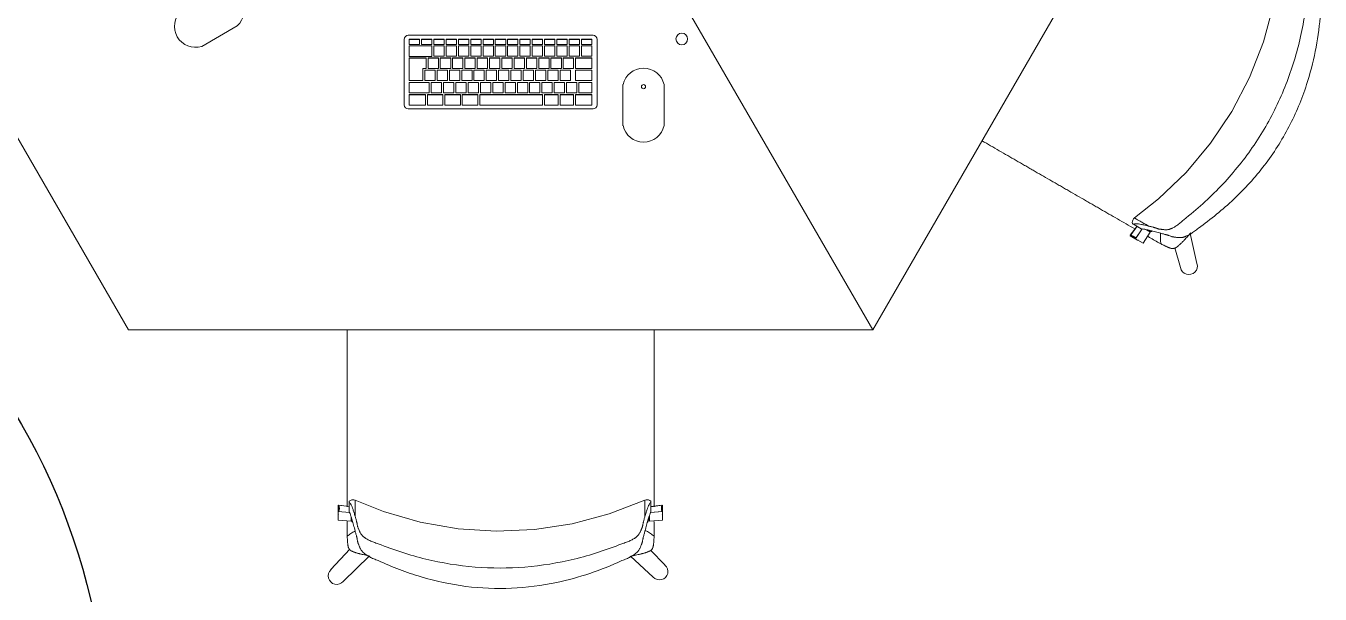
# Model space of a CAD drawing. Header units: millimetres. Extents: x 155920 to 295199, y -4084 to 97293.
# Drawn here: x 181475 to 183474, y 19317 to 20196 of the extents above; entities that cross this region are included whole.
import ezdxf

# ---------------------------------------------------------------- set-up
doc = ezdxf.new("R2010")
doc.units = ezdxf.units.MM
doc.header["$MEASUREMENT"] = 0
doc.layers.add('A-GENM', color=8, linetype='CONTINUOUS', lineweight=9)
doc.layers.add('I-FURN', color=8, linetype='CONTINUOUS', lineweight=9)
doc.layers.add('Social Distancing', color=7, linetype='CONTINUOUS')

msp = doc.modelspace()

# ---------------------------------------------------------------- linework, layer by layer
at = {"layer": 'A-GENM'}
for p, q in [((181746.3, 20164.2), (181801.3, 20195.9)), ((182065.5, 20181.3), (182351, 20181.3)), ((182059.1, 20073.8), (182059.1, 20174.9)), ((182067, 20175.3), (182083, 20175.3)), ((182067, 20175), (182067, 20175.3)), ((182083, 20175), (182067, 20175)), ((182067, 20175), (182067, 20167)), ((182067, 20167), (182083, 20167)), ((182067, 20165.1), (182102, 20165.1)), ((182067, 20164.8), (182067, 20165.1)), ((182102, 20164.8), (182067, 20164.8)), ((182067, 20164.8), (182067, 20148.5)), ((182083, 20175), (182083, 20175.3)), ((182083, 20167), (182083, 20175)), ((182086, 20175.3), (182102, 20175.3)), ((182086, 20175), (182086, 20175.3)), ((182102, 20175), (182086, 20175)), ((182086, 20175), (182086, 20167)), ((182086, 20167), (182102, 20167)), ((182102, 20175), (182102, 20175.3)), ((182102, 20167), (182102, 20175)), ((182102, 20164.8), (182102, 20165.1)), ((182102, 20148.5), (182102, 20164.8)), ((182105, 20175.3), (182121, 20175.3)), ((182105, 20175), (182105, 20175.3)), ((182121, 20175), (182105, 20175)), ((182105, 20175), (182105, 20167)), ((182105, 20167), (182121, 20167)), ((182105, 20165.1), (182121, 20165.1)), ((182105, 20164.8), (182105, 20165.1)), ((182121, 20164.8), (182105, 20164.8)), ((182105, 20164.8), (182105, 20148.8)), ((182121, 20175), (182121, 20175.3)), ((182121, 20167), (182121, 20175)), ((182121, 20164.8), (182121, 20165.1)), ((182121, 20148.8), (182121, 20164.8)), ((182124, 20175.3), (182140, 20175.3)), ((182124, 20175), (182124, 20175.3)), ((182140, 20175), (182124, 20175)), ((182124, 20175), (182124, 20167)), ((182124, 20167), (182140, 20167)), ((182124, 20165.1), (182140, 20165.1)), ((182124, 20164.8), (182124, 20165.1)), ((182140, 20164.8), (182124, 20164.8)), ((182124, 20164.8), (182124, 20148.8)), ((182140, 20175), (182140, 20175.3)), ((182140, 20167), (182140, 20175)), ((182140, 20164.8), (182140, 20165.1)), ((182140, 20148.8), (182140, 20164.8)), ((182143, 20175.3), (182159, 20175.3)), ((182143, 20175), (182143, 20175.3)), ((182159, 20175), (182143, 20175)), ((182143, 20175), (182143, 20167)), ((182143, 20167), (182159, 20167)), ((182143, 20165.1), (182159, 20165.1)), ((182143, 20164.8), (182143, 20165.1)), ((182159, 20164.8), (182143, 20164.8)), ((182143, 20164.8), (182143, 20148.8)), ((182159, 20175), (182159, 20175.3)), ((182159, 20167), (182159, 20175)), ((182159, 20164.8), (182159, 20165.1)), ((182159, 20148.8), (182159, 20164.8)), ((182162, 20175.3), (182178, 20175.3)), ((182162, 20175), (182162, 20175.3)), ((182178, 20175), (182162, 20175)), ((182162, 20175), (182162, 20167)), ((182162, 20167), (182178, 20167)), ((182162, 20165.1), (182178, 20165.1)), ((182162, 20164.8), (182162, 20165.1)), ((182178, 20164.8), (182162, 20164.8)), ((182162, 20164.8), (182162, 20148.8)), ((182178, 20175), (182178, 20175.3)), ((182178, 20167), (182178, 20175)), ((182178, 20164.8), (182178, 20165.1)), ((182178, 20148.8), (182178, 20164.8)), ((182181, 20175.3), (182197, 20175.3)), ((182181, 20175), (182181, 20175.3)), ((182197, 20175), (182181, 20175)), ((182181, 20175), (182181, 20167)), ((182181, 20167), (182197, 20167)), ((182181, 20165.1), (182197, 20165.1)), ((182181, 20164.8), (182181, 20165.1)), ((182197, 20164.8), (182181, 20164.8)), ((182181, 20164.8), (182181, 20148.8)), ((182197, 20175), (182197, 20175.3)), ((182197, 20167), (182197, 20175)), ((182197, 20164.8), (182197, 20165.1)), ((182197, 20148.8), (182197, 20164.8)), ((182200, 20175.3), (182216, 20175.3)), ((182200, 20175), (182200, 20175.3)), ((182216, 20175), (182200, 20175)), ((182200, 20175), (182200, 20167)), ((182200, 20167), (182216, 20167)), ((182200, 20165.1), (182216, 20165.1)), ((182200, 20164.8), (182200, 20165.1)), ((182216, 20164.8), (182200, 20164.8)), ((182200, 20164.8), (182200, 20148.8)), ((182216, 20175), (182216, 20175.3)), ((182216, 20167), (182216, 20175)), ((182216, 20164.8), (182216, 20165.1)), ((182216, 20148.8), (182216, 20164.8)), ((182219, 20175.3), (182235, 20175.3)), ((182219, 20175), (182219, 20175.3)), ((182235, 20175), (182219, 20175)), ((182219, 20175), (182219, 20167)), ((182219, 20167), (182235, 20167)), ((182219, 20165.1), (182235, 20165.1)), ((182219, 20164.8), (182219, 20165.1)), ((182235, 20164.8), (182219, 20164.8)), ((182219, 20164.8), (182219, 20148.8)), ((182235, 20175), (182235, 20175.3)), ((182235, 20167), (182235, 20175)), ((182235, 20164.8), (182235, 20165.1)), ((182235, 20148.8), (182235, 20164.8)), ((182238, 20175.3), (182254, 20175.3)), ((182238, 20175), (182238, 20175.3)), ((182254, 20175), (182238, 20175)), ((182238, 20175), (182238, 20167)), ((182238, 20167), (182254, 20167)), ((182238, 20165.1), (182254, 20165.1)), ((182238, 20164.8), (182238, 20165.1)), ((182254, 20164.8), (182238, 20164.8)), ((182238, 20164.8), (182238, 20148.8)), ((182254, 20175), (182254, 20175.3)), ((182254, 20167), (182254, 20175)), ((182254, 20164.8), (182254, 20165.1)), ((182254, 20148.8), (182254, 20164.8)), ((182257, 20175.3), (182273, 20175.3)), ((182257, 20175), (182257, 20175.3)), ((182273, 20175), (182257, 20175)), ((182257, 20175), (182257, 20167)), ((182257, 20167), (182273, 20167)), ((182257, 20165.1), (182273, 20165.1)), ((182257, 20164.8), (182257, 20165.1)), ((182273, 20164.8), (182257, 20164.8)), ((182257, 20164.8), (182257, 20148.8)), ((182273, 20175), (182273, 20175.3)), ((182273, 20167), (182273, 20175)), ((182273, 20164.8), (182273, 20165.1)), ((182273, 20148.8), (182273, 20164.8)), ((182276, 20175.3), (182292, 20175.3)), ((182276, 20175), (182276, 20175.3)), ((182292, 20175), (182276, 20175)), ((182276, 20175), (182276, 20167)), ((182276, 20167), (182292, 20167)), ((182276, 20165.1), (182292, 20165.1)), ((182276, 20164.8), (182276, 20165.1)), ((182292, 20164.8), (182276, 20164.8)), ((182276, 20164.8), (182276, 20148.8)), ((182292, 20175), (182292, 20175.3)), ((182292, 20167), (182292, 20175)), ((182292, 20164.8), (182292, 20165.1)), ((182292, 20148.8), (182292, 20164.8)), ((182295, 20175.3), (182311, 20175.3)), ((182295, 20175), (182295, 20175.3)), ((182311, 20175), (182295, 20175)), ((182295, 20175), (182295, 20167)), ((182295, 20167), (182311, 20167)), ((182295, 20165.1), (182311, 20165.1)), ((182295, 20164.8), (182295, 20165.1)), ((182311, 20164.8), (182295, 20164.8)), ((182295, 20164.8), (182295, 20148.8)), ((182311, 20175), (182311, 20175.3)), ((182311, 20167), (182311, 20175)), ((182311, 20164.8), (182311, 20165.1)), ((182311, 20148.8), (182311, 20164.8)), ((182314, 20175.3), (182330, 20175.3)), ((182314, 20175), (182314, 20175.3)), ((182330, 20175), (182314, 20175)), ((182314, 20175), (182314, 20167)), ((182314, 20167), (182330, 20167)), ((182314, 20165.1), (182330, 20165.1)), ((182314, 20164.8), (182314, 20165.1)), ((182330, 20164.8), (182314, 20164.8)), ((182314, 20164.8), (182314, 20148.8)), ((182330, 20175), (182330, 20175.3)), ((182330, 20167), (182330, 20175)), ((182330, 20164.8), (182330, 20165.1)), ((182330, 20148.8), (182330, 20164.8)), ((182333, 20175.3), (182349, 20175.3)), ((182333, 20175), (182333, 20175.3)), ((182349, 20175), (182333, 20175)), ((182333, 20175), (182333, 20167)), ((182333, 20167), (182349, 20167)), ((182333, 20165.1), (182349, 20165.1)), ((182333, 20164.8), (182333, 20165.1)), ((182349, 20164.8), (182333, 20164.8)), ((182333, 20164.8), (182333, 20148.8)), ((182349, 20175), (182349, 20175.3)), ((182349, 20167), (182349, 20175)), ((182349, 20164.8), (182349, 20165.1)), ((182349, 20148.8), (182349, 20164.8)), ((182357.4, 20174.9), (182357.4, 20073.8)), ((182067, 20148.5), (182102, 20148.5)), ((182067, 20146.4), (182093, 20146.4)), ((182067, 20146.1), (182067, 20146.4)), ((182093, 20146.1), (182067, 20146.1)), ((182067, 20146.1), (182067, 20111.2)), ((182093, 20146.1), (182093, 20146.4)), ((182093, 20130.2), (182093, 20146.1)), ((182096, 20146.4), (182112, 20146.4)), ((182096, 20146.1), (182096, 20146.4)), ((182112, 20146.1), (182096, 20146.1)), ((182096, 20146.1), (182096, 20130.2)), ((182105, 20148.8), (182121, 20148.8)), ((182112, 20146.1), (182112, 20146.4)), ((182112, 20130.2), (182112, 20146.1)), ((182115, 20146.4), (182131, 20146.4)), ((182115, 20146.1), (182115, 20146.4)), ((182131, 20146.1), (182115, 20146.1)), ((182115, 20146.1), (182115, 20130.2)), ((182124, 20148.8), (182140, 20148.8)), ((182131, 20146.1), (182131, 20146.4)), ((182131, 20130.2), (182131, 20146.1)), ((182134, 20146.4), (182150, 20146.4)), ((182134, 20146.1), (182134, 20146.4)), ((182150, 20146.1), (182134, 20146.1)), ((182134, 20146.1), (182134, 20130.2)), ((182143, 20148.8), (182159, 20148.8)), ((182150, 20146.1), (182150, 20146.4)), ((182150, 20130.2), (182150, 20146.1)), ((182153, 20146.4), (182169, 20146.4)), ((182153, 20146.1), (182153, 20146.4)), ((182169, 20146.1), (182153, 20146.1)), ((182153, 20146.1), (182153, 20130.2)), ((182162, 20148.8), (182178, 20148.8)), ((182169, 20146.1), (182169, 20146.4)), ((182169, 20130.2), (182169, 20146.1)), ((182172, 20146.4), (182188, 20146.4)), ((182172, 20146.1), (182172, 20146.4)), ((182188, 20146.1), (182172, 20146.1)), ((182172, 20146.1), (182172, 20130.2)), ((182181, 20148.8), (182197, 20148.8)), ((182188, 20146.1), (182188, 20146.4)), ((182188, 20130.2), (182188, 20146.1)), ((182191, 20146.4), (182207, 20146.4)), ((182191, 20146.1), (182191, 20146.4)), ((182207, 20146.1), (182191, 20146.1)), ((182191, 20146.1), (182191, 20130.2)), ((182200, 20148.8), (182216, 20148.8)), ((182207, 20146.1), (182207, 20146.4)), ((182207, 20130.2), (182207, 20146.1)), ((182210, 20146.4), (182226, 20146.4)), ((182210, 20146.1), (182210, 20146.4)), ((182226, 20146.1), (182210, 20146.1)), ((182210, 20146.1), (182210, 20130.2)), ((182219, 20148.8), (182235, 20148.8)), ((182226, 20146.1), (182226, 20146.4)), ((182226, 20130.2), (182226, 20146.1)), ((182229, 20146.4), (182245, 20146.4)), ((182229, 20146.1), (182229, 20146.4)), ((182245, 20146.1), (182229, 20146.1)), ((182229, 20146.1), (182229, 20130.2)), ((182238, 20148.8), (182254, 20148.8)), ((182245, 20146.1), (182245, 20146.4)), ((182245, 20130.2), (182245, 20146.1)), ((182248, 20146.4), (182264, 20146.4)), ((182248, 20146.1), (182248, 20146.4)), ((182264, 20146.1), (182248, 20146.1)), ((182248, 20146.1), (182248, 20130.2)), ((182257, 20148.8), (182273, 20148.8)), ((182264, 20146.1), (182264, 20146.4)), ((182264, 20130.2), (182264, 20146.1)), ((182267, 20146.4), (182283, 20146.4)), ((182267, 20146.1), (182267, 20146.4)), ((182283, 20146.1), (182267, 20146.1)), ((182267, 20146.1), (182267, 20130.2)), ((182276, 20148.8), (182292, 20148.8)), ((182283, 20146.1), (182283, 20146.4)), ((182283, 20130.2), (182283, 20146.1)), ((182286, 20146.4), (182302, 20146.4)), ((182286, 20146.1), (182286, 20146.4)), ((182302, 20146.1), (182286, 20146.1)), ((182286, 20146.1), (182286, 20130.2)), ((182295, 20148.8), (182311, 20148.8)), ((182302, 20146.1), (182302, 20146.4)), ((182302, 20130.2), (182302, 20146.1)), ((182305, 20146.4), (182321, 20146.4)), ((182305, 20146.1), (182305, 20146.4)), ((182321, 20146.1), (182305, 20146.1)), ((182305, 20146.1), (182305, 20130.2)), ((182314, 20148.8), (182330, 20148.8)), ((182321, 20146.1), (182321, 20146.4)), ((182321, 20130.2), (182321, 20146.1)), ((182324, 20146.4), (182349, 20146.4)), ((182324, 20146.1), (182324, 20146.4)), ((182349, 20146.1), (182324, 20146.1)), ((182324, 20146.1), (182324, 20130.2)), ((182333, 20148.8), (182349, 20148.8)), ((182349, 20146.1), (182349, 20146.4)), ((182349, 20130.2), (182349, 20146.1)), ((182088, 20111.2), (182088, 20130.2)), ((182088, 20130.2), (182093, 20130.2)), ((182091, 20127.5), (182107, 20127.5)), ((182091, 20127.2), (182091, 20127.5)), ((182107, 20127.2), (182091, 20127.2)), ((182091, 20127.2), (182091, 20111.2)), ((182096, 20130.2), (182112, 20130.2)), ((182107, 20127.2), (182107, 20127.5)), ((182107, 20111.2), (182107, 20127.2)), ((182110, 20127.5), (182126, 20127.5)), ((182110, 20127.2), (182110, 20127.5)), ((182126, 20127.2), (182110, 20127.2)), ((182110, 20127.2), (182110, 20111.2)), ((182115, 20130.2), (182131, 20130.2)), ((182126, 20127.2), (182126, 20127.5)), ((182126, 20111.2), (182126, 20127.2)), ((182129, 20127.5), (182145, 20127.5)), ((182129, 20127.2), (182129, 20127.5)), ((182145, 20127.2), (182129, 20127.2)), ((182129, 20127.2), (182129, 20111.2)), ((182134, 20130.2), (182150, 20130.2)), ((182145, 20127.2), (182145, 20127.5)), ((182145, 20111.2), (182145, 20127.2)), ((182148, 20127.5), (182164, 20127.5)), ((182148, 20127.2), (182148, 20127.5)), ((182164, 20127.2), (182148, 20127.2)), ((182148, 20127.2), (182148, 20111.2)), ((182153, 20130.2), (182169, 20130.2)), ((182164, 20127.2), (182164, 20127.5)), ((182164, 20111.2), (182164, 20127.2)), ((182167, 20127.5), (182183, 20127.5)), ((182167, 20127.2), (182167, 20127.5)), ((182183, 20127.2), (182167, 20127.2)), ((182167, 20127.2), (182167, 20111.2)), ((182172, 20130.2), (182188, 20130.2)), ((182183, 20127.2), (182183, 20127.5)), ((182183, 20111.2), (182183, 20127.2)), ((182186, 20127.5), (182202, 20127.5)), ((182186, 20127.2), (182186, 20127.5)), ((182202, 20127.2), (182186, 20127.2)), ((182186, 20127.2), (182186, 20111.2)), ((182191, 20130.2), (182207, 20130.2)), ((182202, 20127.2), (182202, 20127.5)), ((182202, 20111.2), (182202, 20127.2)), ((182205, 20127.5), (182221, 20127.5)), ((182205, 20127.2), (182205, 20127.5)), ((182221, 20127.2), (182205, 20127.2)), ((182205, 20127.2), (182205, 20111.2)), ((182210, 20130.2), (182226, 20130.2)), ((182221, 20127.2), (182221, 20127.5)), ((182221, 20111.2), (182221, 20127.2)), ((182224, 20127.5), (182240, 20127.5)), ((182224, 20127.2), (182224, 20127.5)), ((182240, 20127.2), (182224, 20127.2)), ((182224, 20127.2), (182224, 20111.2)), ((182229, 20130.2), (182245, 20130.2)), ((182240, 20127.2), (182240, 20127.5)), ((182240, 20111.2), (182240, 20127.2)), ((182243, 20127.5), (182259, 20127.5)), ((182243, 20127.2), (182243, 20127.5)), ((182259, 20127.2), (182243, 20127.2)), ((182243, 20127.2), (182243, 20111.2)), ((182248, 20130.2), (182264, 20130.2)), ((182259, 20127.2), (182259, 20127.5)), ((182259, 20111.2), (182259, 20127.2)), ((182262, 20127.5), (182278, 20127.5)), ((182262, 20127.2), (182262, 20127.5)), ((182278, 20127.2), (182262, 20127.2)), ((182262, 20127.2), (182262, 20111.2)), ((182267, 20130.2), (182283, 20130.2)), ((182278, 20127.2), (182278, 20127.5)), ((182278, 20111.2), (182278, 20127.2)), ((182281, 20127.5), (182297, 20127.5)), ((182281, 20127.2), (182281, 20127.5)), ((182297, 20127.2), (182281, 20127.2)), ((182281, 20127.2), (182281, 20111.2)), ((182286, 20130.2), (182302, 20130.2)), ((182297, 20127.2), (182297, 20127.5)), ((182297, 20111.2), (182297, 20127.2)), ((182300, 20127.5), (182316, 20127.5)), ((182300, 20127.2), (182300, 20127.5)), ((182316, 20127.2), (182300, 20127.2)), ((182300, 20127.2), (182300, 20111.2)), ((182305, 20130.2), (182321, 20130.2)), ((182316, 20127.2), (182316, 20127.5)), ((182316, 20111.2), (182316, 20127.2)), ((182324, 20130.2), (182349, 20130.2)), ((182324, 20127.5), (182349, 20127.5)), ((182324, 20127.2), (182324, 20127.5)), ((182349, 20127.2), (182324, 20127.2)), ((182324, 20127.2), (182324, 20111.3)), ((182349, 20127.2), (182349, 20127.5)), ((182349, 20111.3), (182349, 20127.2)), ((182067, 20111.2), (182088, 20111.2)), ((182067, 20108.5), (182098, 20108.5)), ((182067, 20108.3), (182067, 20108.5)), ((182098, 20108.3), (182067, 20108.3)), ((182067, 20108.3), (182067, 20092.3)), ((182091, 20111.2), (182107, 20111.2)), ((182098, 20108.3), (182098, 20108.5)), ((182098, 20092.3), (182098, 20108.3)), ((182101, 20108.5), (182117, 20108.5)), ((182101, 20108.3), (182101, 20108.5)), ((182117, 20108.3), (182101, 20108.3)), ((182101, 20108.3), (182101, 20092.3)), ((182110, 20111.2), (182126, 20111.2)), ((182117, 20108.3), (182117, 20108.5)), ((182117, 20092.3), (182117, 20108.3)), ((182120, 20108.5), (182136, 20108.5)), ((182120, 20108.3), (182120, 20108.5)), ((182136, 20108.3), (182120, 20108.3)), ((182120, 20108.3), (182120, 20092.3)), ((182129, 20111.2), (182145, 20111.2)), ((182136, 20108.3), (182136, 20108.5)), ((182136, 20092.3), (182136, 20108.3)), ((182139, 20108.5), (182155, 20108.5)), ((182139, 20108.3), (182139, 20108.5)), ((182155, 20108.3), (182139, 20108.3)), ((182139, 20108.3), (182139, 20092.3)), ((182148, 20111.2), (182164, 20111.2)), ((182155, 20108.3), (182155, 20108.5)), ((182155, 20092.3), (182155, 20108.3)), ((182158, 20108.5), (182174, 20108.5)), ((182158, 20108.3), (182158, 20108.5)), ((182174, 20108.3), (182158, 20108.3)), ((182158, 20108.3), (182158, 20092.3)), ((182167, 20111.2), (182183, 20111.2)), ((182174, 20108.3), (182174, 20108.5)), ((182174, 20092.3), (182174, 20108.3)), ((182177, 20108.5), (182193, 20108.5)), ((182177, 20108.3), (182177, 20108.5)), ((182193, 20108.3), (182177, 20108.3)), ((182177, 20108.3), (182177, 20092.3)), ((182186, 20111.2), (182202, 20111.2)), ((182193, 20108.3), (182193, 20108.5)), ((182193, 20092.3), (182193, 20108.3)), ((182196, 20108.5), (182212, 20108.5)), ((182196, 20108.3), (182196, 20108.5)), ((182212, 20108.3), (182196, 20108.3)), ((182196, 20108.3), (182196, 20092.3)), ((182205, 20111.2), (182221, 20111.2)), ((182212, 20108.3), (182212, 20108.5)), ((182212, 20092.3), (182212, 20108.3)), ((182215, 20108.5), (182231, 20108.5)), ((182215, 20108.3), (182215, 20108.5)), ((182231, 20108.3), (182215, 20108.3)), ((182215, 20108.3), (182215, 20092.3)), ((182224, 20111.2), (182240, 20111.2)), ((182231, 20108.3), (182231, 20108.5)), ((182231, 20092.3), (182231, 20108.3)), ((182234, 20108.5), (182250, 20108.5)), ((182234, 20108.3), (182234, 20108.5)), ((182250, 20108.3), (182234, 20108.3)), ((182234, 20108.3), (182234, 20092.3)), ((182243, 20111.2), (182259, 20111.2)), ((182250, 20108.3), (182250, 20108.5)), ((182250, 20092.3), (182250, 20108.3)), ((182253, 20108.5), (182269, 20108.5)), ((182253, 20108.3), (182253, 20108.5)), ((182269, 20108.3), (182253, 20108.3)), ((182253, 20108.3), (182253, 20092.3)), ((182262, 20111.2), (182278, 20111.2)), ((182269, 20108.3), (182269, 20108.5)), ((182269, 20092.3), (182269, 20108.3)), ((182272, 20108.5), (182288, 20108.5)), ((182272, 20108.3), (182272, 20108.5)), ((182288, 20108.3), (182272, 20108.3)), ((182272, 20108.3), (182272, 20092.3)), ((182281, 20111.2), (182297, 20111.2)), ((182288, 20108.3), (182288, 20108.5)), ((182288, 20092.3), (182288, 20108.3)), ((182291, 20108.5), (182307, 20108.5)), ((182291, 20108.3), (182291, 20108.5)), ((182307, 20108.3), (182291, 20108.3)), ((182291, 20108.3), (182291, 20092.3)), ((182300, 20111.2), (182316, 20111.2)), ((182307, 20108.3), (182307, 20108.5)), ((182307, 20092.3), (182307, 20108.3)), ((182310, 20108.5), (182326, 20108.5)), ((182310, 20108.3), (182310, 20108.5)), ((182326, 20108.3), (182310, 20108.3)), ((182310, 20108.3), (182310, 20092.3)), ((182324, 20111.3), (182349, 20111.3)), ((182326, 20108.3), (182326, 20108.5)), ((182326, 20092.3), (182326, 20108.3)), ((182329, 20108.5), (182349, 20108.5)), ((182329, 20108.3), (182329, 20108.5)), ((182349, 20108.3), (182329, 20108.3)), ((182329, 20108.3), (182329, 20092.3)), ((182349, 20108.3), (182349, 20108.5)), ((182349, 20092.3), (182349, 20108.3)), ((182397.2, 20105), (182397.2, 20041.5)), ((182460.7, 20041.5), (182460.7, 20105)), ((182067, 20092.3), (182098, 20092.3)), ((182067, 20089.6), (182092, 20089.6)), ((182067, 20089.3), (182067, 20089.6)), ((182092, 20089.3), (182067, 20089.3)), ((182067, 20089.3), (182067, 20073.4)), ((182092, 20089.3), (182092, 20089.6)), ((182092, 20073.4), (182092, 20089.3)), ((182095, 20089.6), (182119, 20089.6)), ((182095, 20089.3), (182095, 20089.6)), ((182119, 20089.3), (182095, 20089.3)), ((182095, 20089.3), (182095, 20073.4)), ((182101, 20092.3), (182117, 20092.3)), ((182119, 20089.3), (182119, 20089.6)), ((182119, 20073.4), (182119, 20089.3)), ((182120, 20092.3), (182136, 20092.3)), ((182122, 20089.6), (182146, 20089.6)), ((182122, 20089.3), (182122, 20089.6)), ((182146, 20089.3), (182122, 20089.3)), ((182122, 20089.3), (182122, 20073.4)), ((182139, 20092.3), (182155, 20092.3)), ((182146, 20089.3), (182146, 20089.6)), ((182146, 20073.4), (182146, 20089.3)), ((182149, 20089.6), (182173, 20089.6)), ((182149, 20089.3), (182149, 20089.6)), ((182173, 20089.3), (182149, 20089.3)), ((182149, 20089.3), (182149, 20073.4)), ((182158, 20092.3), (182174, 20092.3)), ((182173, 20089.3), (182173, 20089.6)), ((182173, 20073.4), (182173, 20089.3)), ((182176, 20089.6), (182273, 20089.6)), ((182176, 20089.3), (182176, 20089.6)), ((182273, 20089.3), (182176, 20089.3)), ((182176, 20089.3), (182176, 20073.4)), ((182177, 20092.3), (182193, 20092.3)), ((182196, 20092.3), (182212, 20092.3)), ((182215, 20092.3), (182231, 20092.3)), ((182234, 20092.3), (182250, 20092.3)), ((182253, 20092.3), (182269, 20092.3)), ((182272, 20092.3), (182288, 20092.3)), ((182273, 20089.3), (182273, 20089.6)), ((182273, 20073.4), (182273, 20089.3)), ((182276, 20089.6), (182297, 20089.6)), ((182276, 20089.3), (182276, 20089.6)), ((182297, 20089.3), (182276, 20089.3)), ((182276, 20089.3), (182276, 20073.4)), ((182291, 20092.3), (182307, 20092.3)), ((182297, 20089.3), (182297, 20089.6)), ((182297, 20073.4), (182297, 20089.3)), ((182300, 20089.6), (182321, 20089.6)), ((182300, 20089.3), (182300, 20089.6)), ((182321, 20089.3), (182300, 20089.3)), ((182300, 20089.3), (182300, 20073.4)), ((182310, 20092.3), (182326, 20092.3)), ((182321, 20089.3), (182321, 20089.6)), ((182321, 20073.4), (182321, 20089.3)), ((182324, 20089.6), (182349, 20089.6)), ((182324, 20089.3), (182324, 20089.6)), ((182349, 20089.3), (182324, 20089.3)), ((182324, 20089.3), (182324, 20073.4)), ((182329, 20092.3), (182349, 20092.3)), ((182349, 20089.3), (182349, 20089.6)), ((182349, 20073.4), (182349, 20089.3)), ((182351, 20067.4), (182065.5, 20067.4)), ((182067, 20073.4), (182092, 20073.4)), ((182095, 20073.4), (182119, 20073.4)), ((182122, 20073.4), (182146, 20073.4)), ((182149, 20073.4), (182173, 20073.4)), ((182176, 20073.4), (182273, 20073.4)), ((182276, 20073.4), (182297, 20073.4)), ((182300, 20073.4), (182321, 20073.4)), ((182324, 20073.4), (182349, 20073.4))]:
    msp.add_line(p, q, dxfattribs=at)
for centre, radius, start, end in [((181779.3, 20219.8), 32.5, 312.6804, 107.3196), ((181736.7, 20195.2), 32.5, 132.6804, 287.3196), ((182065.5, 20174.9), 6.35, 90, 180), ((182351, 20174.9), 6.35, 0, 90), ((182429, 20097.9), 32.5, 12.6804, 167.3196), ((182429, 20101.9), 3.16, 0, 180), ((182429, 20101.9), 3.16, 180, 0), ((182065.5, 20073.8), 6.35, 180, 270), ((182351, 20073.8), 6.35, 270, 0), ((182429, 20048.7), 32.5, 192.6804, 347.3196)]:
    msp.add_arc(centre, radius, start, end, dxfattribs=at)
at = {"layer": 'I-FURN'}
for p, q in [((181058.1, 20721.5), (181633.1, 19725.6)), ((182783.1, 19725.6), (183358.1, 20721.6)), ((182783.1, 19725.6), (182380.7, 20422.5)), ((182380.7, 20422.5), (182783.1, 19725.6)), ((183402.2, 20228.2), (183386.8, 20171.1)), ((183386.8, 20171.1), (183365.3, 20116)), ((183365.3, 20116), (183337.9, 20063.6)), ((183337.9, 20063.6), (183305.1, 20014.4)), ((183305.1, 20014.4), (183267.2, 19969)), ((183267.2, 19969), (183224.5, 19928.1)), ((183224.5, 19928.1), (183187.4, 19898.8)), ((183184.8, 19895.3), (183185.9, 19897.2)), ((183185.9, 19897.2), (183187.4, 19898.8)), ((183191.5, 19885.9), (183180.6, 19871.3)), ((183191.4, 19885.9), (183181, 19872.1)), ((183184.1, 19892), (183184.3, 19893.8)), ((183184.2, 19890.1), (183184.1, 19892)), ((183184.3, 19893.8), (183184.8, 19895.3)), ((183186, 19889.1), (183197.8, 19882.2)), ((183189.2, 19866.7), (183199.4, 19881.9)), ((183189.6, 19867.5), (183199.3, 19882)), ((183211.9, 19876.6), (183200.7, 19860)), ((183204.3, 19881), (183211.9, 19876.6)), ((183207.2, 19880.4), (183212.3, 19877.4)), ((183180.6, 19871.3), (183192.1, 19864.6)), ((183200.7, 19860), (183189.2, 19866.7)), ((183284, 19828.4), (183273.7, 19874.9)), ((183250.1, 19852.5), (183258.7, 19822)), ((181633.1, 19725.6), (182783.1, 19725.6)), ((181976.1, 19461.8), (181974.3, 19460.6)), ((181974.3, 19444.9), (181974.3, 19458.5)), ((181978.2, 19462.6), (181976.1, 19461.8)), ((181979.7, 19462.8), (181978.2, 19462.6)), ((181981.6, 19462.7), (181979.7, 19462.8)), ((181983.4, 19462.1), (181981.6, 19462.7)), ((182027.3, 19444.7), (181983.4, 19462.1)), ((182431.2, 19462.1), (182376, 19440.9)), ((182431.2, 19462.1), (182433, 19462.7)), ((182433, 19462.7), (182434.9, 19462.8)), ((182434.9, 19462.8), (182436.4, 19462.6)), ((182436.4, 19462.6), (182438.5, 19461.8)), ((182438.5, 19461.8), (182440.3, 19460.6)), ((182440.3, 19444.9), (182440.3, 19458.5)), ((181974.3, 19452.3), (181957.1, 19454.3)), ((181957.1, 19454.3), (181957.1, 19441)), ((181957.4, 19444.6), (181974.8, 19443.4)), ((181957.4, 19431.3), (181957.4, 19444.6)), ((181974.3, 19452.4), (181958.1, 19454.3)), ((182084.1, 19428.2), (182027.3, 19444.7)), ((182376, 19440.9), (182318.9, 19425.7)), ((182438.2, 19429.9), (182438.2, 19438.7)), ((182439.7, 19443.3), (182458.1, 19444.6)), ((182439.8, 19443.4), (182457.1, 19444.6)), ((182456.7, 19454.3), (182440.3, 19452.3)), ((182458.4, 19454.3), (182440.3, 19452.1)), ((182458.1, 19444.6), (182458.1, 19431.3)), ((182458.4, 19441), (182458.4, 19454.3)), ((181977.3, 19429.9), (181957.4, 19431.3)), ((181977.3, 19435.8), (181977.3, 19429.9)), ((181978.3, 19432.9), (181978.3, 19429.9)), ((182142.4, 19418), (182084.1, 19428.2)), ((182201.4, 19414.2), (182142.4, 19418)), ((182260.5, 19416.8), (182201.4, 19414.2)), ((182318.9, 19425.7), (182260.5, 19416.8)), ((182437.2, 19429.9), (182437.2, 19435.8)), ((182458.1, 19431.3), (182438.2, 19429.9)), ((181975.1, 19386.3), (181946.1, 19354.8)), ((182462, 19362), (182439.9, 19384.8)), ((181964.9, 19336.6), (182005.5, 19376)), ((182408.7, 19375.5), (182443.8, 19343.3))]:
    msp.add_line(p, q, dxfattribs=at)
for centre, radius, start, end in [((182488.1, 20175.6), 9, 0, 180), ((182488.1, 20175.6), 9, 180, 0), ((183271.6, 19824.3), 13.1, 190.3941, 18.0104), ((182453.6, 19352), 13.1, 221.9896, 49.6059), ((181954.9, 19345.1), 13.1, 131.9662, 319.5824)]:
    msp.add_arc(centre, radius, start, end, dxfattribs=at)
for centre, major_axis, start_param, end_param in [((183177, 19854.3), (-8.7, -15.1), 2.884586, 3.464082), ((183177.5, 19855.1), (-8.7, -15.1), 2.884586, 3.464082), ((183188.6, 19847.6), (-8.7, -15.1), 3.380441, 3.464082), ((181940.6, 19448.9), (17.4, 0), 6.026179, 6.605675), ((181940.6, 19435.6), (17.4, 0), 0.238848, 0.322489), ((181941.6, 19448.9), (17.4, 0), 6.026179, 6.605675), ((182474, 19448.9), (17.4, 0), 2.819103, 3.398599), ((182474.9, 19448.9), (17.4, 0), 2.819103, 3.398599), ((182474.9, 19435.6), (17.4, 0), 2.819103, 2.902745)]:
    msp.add_ellipse(centre, major_axis=major_axis, ratio=0.978487, start_param=start_param, end_param=end_param, dxfattribs=at)
for points, knots in [([(183263.6, 19896.1), (183273.8, 19904), (183293.5, 19920.5), (183330.4, 19956.4), (183371.3, 20006.4), (183410, 20073.5), (183432.9, 20133.9), (183445.5, 20183.8), (183450, 20209.2), (183451.7, 20221.9)], [-1, -1, -1, -1, -0.9, -0.8, -0.6, -0.4, -0.2, -0.1, 0, 0, 0, 0]), ([(183474.3, 20208.9), (183472.7, 20191.3), (183467.7, 20156.2), (183452.9, 20099), (183428, 20038.9), (183389.8, 19979), (183350.1, 19935.2), (183314.6, 19904.1), (183295.8, 19889.8), (183286.2, 19883)], [-1, -1, -1, -1, -0.863636, -0.727273, -0.545455, -0.363636, -0.181818, -0.090909, 0, 0, 0, 0]), ([(183189, 19881.3), (183188.6, 19881.5), (183183.8, 19884.2), (183174.4, 19889.6), (183161.1, 19897.4), (183148, 19904.9), (183137.2, 19911.1), (183128.5, 19916.2), (183121.9, 19920), (183115.2, 19923.8), (183106.5, 19928.9), (183095.7, 19935.1), (183084.9, 19941.3), (183076.3, 19946.3), (183069.7, 19950.1), (183063.1, 19953.9), (183054.5, 19958.9), (183043.8, 19965.1), (183033.1, 19971.2), (183024.4, 19976.3), (183017.8, 19980.1), (183011.2, 19983.9), (183002.5, 19988.9), (182991.6, 19995.2), (182978.5, 20002.8), (182965.2, 20010.5), (182956.3, 20015.6), (182951.8, 20018.2), (182951.7, 20018.3)], [-0.896036, -0.896036, -0.896036, -0.896036, -0.8928571, -0.8571429, -0.8214286, -0.7857143, -0.75, -0.7321429, -0.7142857, -0.6964286, -0.6785714, -0.6428571, -0.6071429, -0.5892857, -0.5714286, -0.5535714, -0.5357143, -0.5, -0.4642857, -0.4464286, -0.4285714, -0.4107143, -0.3928571, -0.3571429, -0.3214286, -0.2857143, -0.25, -0.2489174, -0.2489174, -0.2489174, -0.2489174]), ([(183209, 19886.3), (183206.4, 19887.8), (183201.8, 19890.5), (183196.3, 19893.7), (183192.1, 19896.1), (183189.8, 19897.4), (183188.6, 19898.1), (183188, 19898.5), (183187.5, 19898.7), (183187.4, 19898.8), (183187.4, 19898.8)], [0, 0, 0, 0, 0.1111111, 0.2222222, 0.3333333, 0.4444444, 0.5, 0.5555556, 0.6111111, 0.6625707, 0.6625707, 0.6625707, 0.6625707]), ([(183286.2, 19883), (183284.1, 19881.3), (183280.2, 19878.1), (183275.5, 19874.9), (183271.9, 19872.8), (183269.3, 19871.5), (183267.2, 19870.5), (183265.8, 19870), (183265, 19869.7), (183264.4, 19869.5), (183263.8, 19869.3), (183263, 19869), (183261.7, 19868.7), (183259.8, 19868.4), (183257.8, 19868.3), (183255.8, 19868.4), (183254, 19868.5), (183252.2, 19868.8), (183250.8, 19869), (183249.9, 19869.2), (183249.3, 19869.2), (183248.9, 19869.3), (183248.5, 19869.3), (183248, 19869.4), (183247.1, 19869.6), (183245.9, 19869.8), (183244.5, 19870.2), (183242.9, 19870.8), (183241.2, 19871.4), (183239.6, 19872), (183238.4, 19872.3), (183237.1, 19872.7), (183235.4, 19873.2), (183232.5, 19874), (183228.4, 19875.1), (183223.9, 19876.3), (183219.7, 19877.4), (183215.6, 19878.5), (183211.8, 19879.4), (183208.3, 19880.2), (183206.2, 19880.6), (183205.2, 19880.8)], [0, 0, 0, 0, 0.035714, 0.071429, 0.089286, 0.107143, 0.125, 0.133929, 0.138393, 0.142857, 0.147321, 0.151786, 0.160714, 0.178571, 0.196429, 0.214286, 0.232143, 0.25, 0.267857, 0.276786, 0.28125, 0.285714, 0.290179, 0.294643, 0.303571, 0.321429, 0.339286, 0.357143, 0.392857, 0.410714, 0.428571, 0.446429, 0.464286, 0.5, 0.571429, 0.642857, 0.714286, 0.785714, 0.857143, 0.928571, 1, 1, 1, 1]), ([(183209, 19886.3), (183210.6, 19885.9), (183213, 19885.3), (183215.8, 19884.6), (183217.4, 19884.1), (183218.6, 19883.8), (183219.7, 19883.5), (183221.2, 19883), (183222.5, 19882.4), (183224, 19882), (183225.1, 19881.6), (183226.2, 19881.4), (183227, 19881.3), (183227.5, 19881.3), (183227.9, 19881.2), (183228.3, 19881.2), (183228.8, 19881.2), (183229.7, 19881), (183231.1, 19880.9), (183232.9, 19880.7), (183234.8, 19880.5), (183236.8, 19880.5), (183238.8, 19880.7), (183240.6, 19881), (183241.9, 19881.4), (183242.7, 19881.7), (183243.2, 19881.9), (183243.8, 19882.1), (183244.6, 19882.4), (183245.9, 19883), (183247.9, 19884), (183250.4, 19885.5), (183253.8, 19887.7), (183258.1, 19891), (183261.7, 19894.3), (183263.6, 19896.1)], [0, 0, 0, 0, 0.125, 0.1875, 0.21875, 0.25, 0.28125, 0.3125, 0.375, 0.40625, 0.4375, 0.46875, 0.484375, 0.492188, 0.5, 0.507812, 0.515625, 0.53125, 0.5625, 0.59375, 0.625, 0.65625, 0.6875, 0.71875, 0.734375, 0.742188, 0.75, 0.757812, 0.765625, 0.78125, 0.8125, 0.84375, 0.875, 0.9375, 1, 1, 1, 1]), ([(183212.2, 19877.4), (183212.7, 19877.6), (183213.5, 19878), (183214.4, 19878.4), (183214.8, 19878.6)], [-0.8810546, -0.8810546, -0.8810546, -0.8810546, -0.6666667, -0.4718724, -0.4718724, -0.4718724, -0.4718724]), ([(183227.7, 19875.3), (183227.6, 19874.4), (183227.4, 19871.3), (183227.5, 19865.8), (183228, 19861.1), (183228.5, 19858.7)], [0.93303317, 0.93303317, 0.93303317, 0.93303317, 0.94444444, 0.97222222, 1, 1, 1, 1]), ([(183272, 19872.9), (183270.4, 19871.1), (183267.8, 19868.2), (183264.7, 19864.9), (183263, 19863.1), (183261.6, 19861.7), (183260.4, 19860.5), (183259.3, 19859.4), (183258.1, 19858.2), (183256.8, 19857), (183255.4, 19855.7), (183254, 19854.6), (183252.8, 19853.7), (183251.9, 19853.1), (183251.2, 19852.7), (183250.5, 19852.4), (183249.5, 19851.9), (183248.2, 19851.6), (183246.7, 19851.4), (183245.3, 19851.4), (183244.1, 19851.7), (183242.7, 19852.1), (183241.6, 19852.5), (183240.8, 19852.8), (183240.3, 19853), (183239.9, 19853.2), (183239.6, 19853.3), (183239.1, 19853.5), (183238.3, 19853.9), (183237.1, 19854.4), (183236, 19854.9), (183235.1, 19855.4), (183234.4, 19855.7), (183233.7, 19856.1), (183232.7, 19856.6), (183230.9, 19857.4), (183229.5, 19858.2), (183228.5, 19858.7)], [0, 0, 0, 0, 0.125, 0.1875, 0.21875, 0.25, 0.28125, 0.3125, 0.34375, 0.375, 0.40625, 0.4375, 0.46875, 0.484375, 0.5, 0.515625, 0.53125, 0.5625, 0.59375, 0.625, 0.65625, 0.6875, 0.71875, 0.734375, 0.742188, 0.75, 0.757812, 0.765625, 0.78125, 0.8125, 0.84375, 0.859375, 0.875, 0.890625, 0.90625, 0.9375, 1, 1, 1, 1]), ([(181970.9, 19452), (181970.9, 19452.7), (181970.9, 19455.9), (181970.9, 19461.8), (181970.9, 19469.6), (181970.9, 19477.3), (181970.9, 19487.4), (181970.9, 19499.8), (181970.9, 19512), (181970.9, 19521.9), (181970.9, 19529.5), (181970.9, 19537.1), (181970.9, 19547.2), (181970.9, 19559.6), (181970.9, 19574.5), (181970.9, 19589.6), (181970.9, 19604.8), (181970.9, 19619.8), (181970.9, 19632.3), (181970.9, 19642.4), (181970.9, 19650), (181970.9, 19657.6), (181970.9, 19667.7), (181970.9, 19680.1), (181970.9, 19692.6), (181970.9, 19702.7), (181970.9, 19710.3), (181970.9, 19717.9), (181970.9, 19723.1), (181970.9, 19725.7), (181970.9, 19725.9)], [-0.8977274, -0.8977274, -0.8977274, -0.8977274, -0.8928571, -0.875, -0.8571429, -0.8392857, -0.8214286, -0.7857143, -0.75, -0.7321429, -0.7142857, -0.6964286, -0.6785714, -0.6428571, -0.6071429, -0.5714286, -0.5357143, -0.5, -0.4642857, -0.4464286, -0.4285714, -0.4107143, -0.3928571, -0.3571429, -0.3214286, -0.3035714, -0.2857143, -0.2678571, -0.25, -0.2488464, -0.2488464, -0.2488464, -0.2488464]), ([(182445.6, 19725.9), (182445.6, 19725.8), (182445.6, 19720.7), (182445.6, 19710.5), (182445.6, 19695.1), (182445.6, 19680), (182445.6, 19667.4), (182445.6, 19657.3), (182445.6, 19649.7), (182445.6, 19642), (182445.6, 19632), (182445.6, 19619.7), (182445.6, 19607.3), (182445.6, 19597.4), (182445.6, 19589.8), (182445.6, 19582.2), (182445.6, 19572.2), (182445.6, 19559.8), (182445.6, 19547.3), (182445.6, 19537.2), (182445.6, 19529.5), (182445.6, 19521.9), (182445.6, 19511.8), (182445.6, 19499.3), (182445.6, 19484.2), (182445.6, 19468.8), (182445.6, 19458.1), (182445.6, 19452.5), (182445.6, 19452)], [-0.7507659, -0.7507659, -0.7507659, -0.7507659, -0.75, -0.7142857, -0.6785714, -0.6428571, -0.6071429, -0.5892857, -0.5714286, -0.5535714, -0.5357143, -0.5, -0.4642857, -0.4464286, -0.4285714, -0.4107143, -0.3928571, -0.3571429, -0.3214286, -0.3035714, -0.2857143, -0.2678571, -0.25, -0.2142857, -0.1785714, -0.1428571, -0.1071429, -0.103964, -0.103964, -0.103964, -0.103964]), ([(181974.3, 19458.9), (181974.3, 19459.2), (181974.3, 19460), (181974.3, 19460.7), (181974.3, 19460.5), (181974.3, 19459.9), (181974.3, 19459.1), (181974.3, 19458.5)], [0.4171888, 0.4171888, 0.4171888, 0.4171888, 0.5, 0.625, 0.75, 0.875, 1, 1, 1, 1]), ([(181983.4, 19437.2), (181983.4, 19440.2), (181983.4, 19445.6), (181983.4, 19452), (181983.4, 19456.7), (181983.4, 19459.4), (181983.4, 19460.8), (181983.4, 19461.3), (181983.4, 19461.5)], [0, 0, 0, 0, 0.1111111, 0.2222222, 0.3333333, 0.4444444, 0.5, 0.5555556, 0.5555556, 0.5555556, 0.5555556]), ([(182431.2, 19461.5), (182431.2, 19461.2), (182431.2, 19460.6), (182431.2, 19458.6), (182431.2, 19454.7), (182431.2, 19447.5), (182431.2, 19441), (182431.2, 19437.2)], [0.4444444, 0.4444444, 0.4444444, 0.4444444, 0.5138889, 0.5833333, 0.7222222, 0.8611111, 1, 1, 1, 1]), ([(182440.3, 19458.5), (182440.3, 19459.1), (182440.3, 19459.9), (182440.3, 19460.5), (182440.3, 19460.7), (182440.3, 19460), (182440.3, 19459.3), (182440.3, 19458.9)], [0, 0, 0, 0, 0.125, 0.25, 0.375, 0.5, 0.5837817, 0.5837817, 0.5837817, 0.5837817]), ([(182019.2, 19368.8), (182016.6, 19369.7), (182011.9, 19371.5), (182006.8, 19374), (182003.2, 19376), (182000.7, 19377.6), (181998.8, 19379), (181997.6, 19379.9), (181997, 19380.5), (181996.5, 19380.9), (181996, 19381.3), (181995.4, 19381.8), (181994.5, 19382.8), (181993.3, 19384.3), (181992.2, 19386), (181991.3, 19387.7), (181990.5, 19389.4), (181989.9, 19391), (181989.3, 19392.4), (181989, 19393.3), (181988.8, 19393.8), (181988.6, 19394.2), (181988.4, 19394.5), (181988.2, 19395), (181987.9, 19395.9), (181987.6, 19397.1), (181987.2, 19398.4), (181986.9, 19400.2), (181986.6, 19401.8), (181986.3, 19403.5), (181986, 19404.8), (181985.7, 19406.1), (181985.2, 19407.8), (181984.4, 19410.7), (181983.4, 19414.8), (181982.2, 19419.3), (181981, 19423.5), (181979.9, 19427.6), (181978.8, 19431.4), (181977.8, 19434.8), (181977.1, 19436.8), (181976.7, 19437.7)], [0, 0, 0, 0, 0.035714, 0.071429, 0.089286, 0.107143, 0.125, 0.133929, 0.138393, 0.142857, 0.147321, 0.151786, 0.160714, 0.178571, 0.196429, 0.214286, 0.232143, 0.25, 0.267857, 0.276786, 0.28125, 0.285714, 0.290179, 0.294643, 0.303571, 0.321429, 0.339286, 0.357143, 0.392857, 0.410714, 0.428571, 0.446429, 0.464286, 0.5, 0.571429, 0.642857, 0.714286, 0.785714, 0.857143, 0.928571, 1, 1, 1, 1]), ([(181983.4, 19437.2), (181983.9, 19435.6), (181984.5, 19433.3), (181985.3, 19430.5), (181985.7, 19428.9), (181986, 19427.7), (181986.3, 19426.5), (181986.6, 19425), (181986.8, 19423.6), (181987.1, 19422.1), (181987.4, 19420.9), (181987.8, 19419.9), (181988.1, 19419.1), (181988.3, 19418.7), (181988.4, 19418.3), (181988.6, 19418), (181988.8, 19417.5), (181989.2, 19416.6), (181989.8, 19415.3), (181990.5, 19413.7), (181991.3, 19412), (181992.3, 19410.3), (181993.5, 19408.6), (181994.7, 19407.2), (181995.6, 19406.3), (181996.2, 19405.8), (181996.7, 19405.4), (181997.2, 19405), (181997.8, 19404.5), (181999, 19403.6), (182000.9, 19402.4), (182003.4, 19401), (182007, 19399.2), (182012, 19397.1), (182016.7, 19395.6), (182019.2, 19394.8)], [0, 0, 0, 0, 0.125, 0.1875, 0.21875, 0.25, 0.28125, 0.3125, 0.375, 0.40625, 0.4375, 0.46875, 0.484375, 0.492188, 0.5, 0.507812, 0.515625, 0.53125, 0.5625, 0.59375, 0.625, 0.65625, 0.6875, 0.71875, 0.734375, 0.742188, 0.75, 0.757812, 0.765625, 0.78125, 0.8125, 0.84375, 0.875, 0.9375, 1, 1, 1, 1]), ([(182437.9, 19437.7), (182437.2, 19435.8), (182436.1, 19432.6), (182434.7, 19427.6), (182433.5, 19423.5), (182432.4, 19419.3), (182431.2, 19414.8), (182430.1, 19410.7), (182429.3, 19407.4), (182428.7, 19405.2), (182428.3, 19403.5), (182428, 19401.8), (182427.7, 19400.2), (182427.4, 19398.4), (182427, 19397.1), (182426.7, 19395.9), (182426.3, 19395), (182426.1, 19394.5), (182426, 19394.2), (182425.8, 19393.8), (182425.6, 19393.3), (182425.2, 19392.4), (182424.7, 19391), (182424.1, 19389.4), (182423.3, 19387.7), (182422.4, 19386), (182421.2, 19384.3), (182420.1, 19382.8), (182419.1, 19381.8), (182418.6, 19381.3), (182418.1, 19380.9), (182417.6, 19380.5), (182416.9, 19379.9), (182415.7, 19379), (182413.9, 19377.6), (182411.4, 19376), (182407.8, 19374), (182402.7, 19371.5), (182398, 19369.7), (182395.4, 19368.8)], [0, 0, 0, 0, 0.142857, 0.214286, 0.285714, 0.357143, 0.428571, 0.5, 0.535714, 0.571429, 0.589286, 0.607143, 0.642857, 0.660714, 0.678571, 0.696429, 0.705357, 0.709821, 0.714286, 0.71875, 0.723214, 0.732143, 0.75, 0.767857, 0.785714, 0.803571, 0.821429, 0.839286, 0.848214, 0.852679, 0.857143, 0.861607, 0.866071, 0.875, 0.892857, 0.910714, 0.928571, 0.964286, 1, 1, 1, 1]), ([(182395.4, 19394.8), (182397.9, 19395.6), (182402.6, 19397.1), (182407.6, 19399.2), (182411.2, 19401), (182413.7, 19402.4), (182415.5, 19403.6), (182416.8, 19404.5), (182417.4, 19405), (182417.9, 19405.4), (182418.4, 19405.8), (182419, 19406.3), (182419.9, 19407.2), (182421.1, 19408.6), (182422.3, 19410.3), (182423.3, 19412), (182424.1, 19413.7), (182424.8, 19415.3), (182425.4, 19416.6), (182425.7, 19417.5), (182426, 19418), (182426.1, 19418.3), (182426.3, 19418.7), (182426.5, 19419.1), (182426.8, 19419.9), (182427.2, 19420.9), (182427.5, 19422.1), (182427.8, 19423.6), (182428, 19425), (182428.3, 19426.5), (182428.6, 19427.7), (182428.9, 19428.9), (182429.3, 19430.5), (182430.1, 19433.3), (182430.7, 19435.6), (182431.2, 19437.2)], [0, 0, 0, 0, 0.0625, 0.125, 0.15625, 0.1875, 0.21875, 0.234375, 0.242188, 0.25, 0.257812, 0.265625, 0.28125, 0.3125, 0.34375, 0.375, 0.40625, 0.4375, 0.46875, 0.484375, 0.492188, 0.5, 0.507812, 0.515625, 0.53125, 0.5625, 0.59375, 0.625, 0.6875, 0.71875, 0.75, 0.78125, 0.8125, 0.875, 1, 1, 1, 1]), ([(181983.8, 19414.9), (181983.4, 19414.7), (181981.1, 19413.5), (181976.8, 19411), (181973, 19408.1), (181971.1, 19406.5)], [0.93933321, 0.93933321, 0.93933321, 0.93933321, 0.94444444, 0.97222222, 1, 1, 1, 1]), ([(182005.1, 19376), (182002.8, 19376.5), (181999.1, 19377.3), (181994.6, 19378.3), (181992.2, 19378.9), (181990.3, 19379.4), (181988.7, 19379.8), (181987.1, 19380.2), (181985.5, 19380.7), (181983.8, 19381.2), (181982, 19381.8), (181980.3, 19382.4), (181979, 19383), (181978, 19383.5), (181977.3, 19383.9), (181976.6, 19384.4), (181975.8, 19385), (181974.8, 19385.9), (181973.9, 19387.1), (181973.3, 19388.3), (181972.8, 19389.5), (181972.5, 19390.9), (181972.3, 19392.1), (181972.2, 19393), (181972.1, 19393.5), (181972, 19393.9), (181972, 19394.3), (181971.9, 19394.8), (181971.9, 19395.7), (181971.7, 19396.9), (181971.6, 19398.1), (181971.6, 19399.1), (181971.5, 19399.9), (181971.5, 19400.8), (181971.4, 19401.9), (181971.3, 19403.8), (181971.2, 19405.5), (181971.1, 19406.5)], [0, 0, 0, 0, 0.125, 0.1875, 0.21875, 0.25, 0.28125, 0.3125, 0.34375, 0.375, 0.40625, 0.4375, 0.46875, 0.484375, 0.5, 0.515625, 0.53125, 0.5625, 0.59375, 0.625, 0.65625, 0.6875, 0.71875, 0.734375, 0.742188, 0.75, 0.757812, 0.765625, 0.78125, 0.8125, 0.84375, 0.859375, 0.875, 0.890625, 0.90625, 0.9375, 1, 1, 1, 1]), ([(182445.4, 19406.5), (182445.3, 19405.5), (182445.2, 19403.8), (182445.1, 19401.9), (182445, 19400.8), (182445, 19399.9), (182444.9, 19399.1), (182444.8, 19398.1), (182444.7, 19396.9), (182444.6, 19395.7), (182444.5, 19394.8), (182444.5, 19394.3), (182444.4, 19393.9), (182444.4, 19393.5), (182444.3, 19393), (182444.2, 19392.1), (182444, 19390.9), (182443.6, 19389.5), (182443.2, 19388.3), (182442.6, 19387.1), (182441.7, 19385.9), (182440.7, 19385), (182439.8, 19384.4), (182439.2, 19383.9), (182438.5, 19383.5), (182437.5, 19383), (182436.2, 19382.4), (182434.5, 19381.8), (182432.7, 19381.2), (182431, 19380.7), (182429.4, 19380.2), (182427.8, 19379.8), (182426.2, 19379.4), (182424.3, 19378.9), (182421.9, 19378.3), (182417.4, 19377.3), (182413.7, 19376.5), (182411.3, 19376)], [0, 0, 0, 0, 0.0625, 0.09375, 0.109375, 0.125, 0.140625, 0.15625, 0.1875, 0.21875, 0.234375, 0.242188, 0.25, 0.257812, 0.265625, 0.28125, 0.3125, 0.34375, 0.375, 0.40625, 0.4375, 0.46875, 0.484375, 0.5, 0.515625, 0.53125, 0.5625, 0.59375, 0.625, 0.65625, 0.6875, 0.71875, 0.75, 0.78125, 0.8125, 0.875, 1, 1, 1, 1]), ([(182445.4, 19406.5), (182443.5, 19408.1), (182439.7, 19411), (182435, 19413.8), (182432.2, 19415.2), (182431.4, 19415.5)], [0, 0, 0, 0, 0.02777778, 0.05555556, 0.06696683, 0.06696683, 0.06696683, 0.06696683]), ([(182019.2, 19394.8), (182031.1, 19390), (182055.3, 19381.2), (182104.8, 19367.1), (182168.6, 19356.8), (182246, 19356.8), (182309.7, 19367.1), (182359.3, 19381.2), (182383.5, 19390), (182395.4, 19394.8)], [-1, -1, -1, -1, -0.9, -0.8, -0.6, -0.4, -0.2, -0.1, 0, 0, 0, 0]), ([(182395.4, 19368.8), (182379.4, 19361.3), (182346.5, 19348.1), (182289.6, 19332.4), (182225.1, 19323.9), (182154.1, 19327), (182096.3, 19339.5), (182051.6, 19354.6), (182029.9, 19363.8), (182019.2, 19368.8)], [-1, -1, -1, -1, -0.863636, -0.727273, -0.545455, -0.363636, -0.181818, -0.090909, 0, 0, 0, 0])]:
    msp.add_open_spline(points, degree=3, knots=knots, dxfattribs=at)
for points in [[(183184.9, 19889.7), (183184.6, 19889.9), (183184.2, 19890.1), (183184.3, 19890.1), (183184.8, 19889.7), (183185.5, 19889.3), (183186, 19889.1)], [(183186, 19889.1), (183186.4, 19889.3), (183187.5, 19889.8), (183190.1, 19890), (183193.6, 19889.6), (183198, 19888.9), (183203.2, 19887.8), (183207, 19886.8), (183209, 19886.3)], [(183205.2, 19880.8), (183203.9, 19881.1), (183201.3, 19881.6), (183199, 19882), (183197.8, 19882.2)], [(183225.1, 19860.4), (183219.8, 19863.5), (183214.3, 19866.6), (183208.7, 19869.9)], [(183228.5, 19858.7), (183227.9, 19859), (183226.8, 19859.6), (183225.6, 19860.1), (183225.1, 19860.4)], [(183272, 19872.9), (183272.8, 19873.8), (183273.6, 19874.7), (183274.4, 19875.7)], [(183274.4, 19875.6), (183273.6, 19874.7), (183272.8, 19873.8), (183272, 19872.9)], [(181974.3, 19458.5), (181974.7, 19458.3), (181975.6, 19457.6), (181977.1, 19455.5), (181978.6, 19452.2), (181980.1, 19448), (181981.8, 19443), (181982.9, 19439.2), (181983.4, 19437.2)], [(182431.2, 19437.2), (182431.7, 19439.2), (182432.8, 19443), (182434.5, 19448), (182436, 19452.2), (182437.5, 19455.5), (182438.9, 19457.6), (182439.9, 19458.3), (182440.3, 19458.5)], [(181976.7, 19437.7), (181976.3, 19439), (181975.5, 19441.5), (181974.7, 19443.8), (181974.3, 19444.9)], [(182440.3, 19444.9), (182439.9, 19443.8), (182439.1, 19441.5), (182438.3, 19439), (182437.9, 19437.7)], [(181970.9, 19410.4), (181970.9, 19416.5), (181970.9, 19422.9), (181970.9, 19429.4)], [(181978.5, 19429.1), (181978.8, 19428.9), (181979.2, 19428.6), (181979.6, 19428.3)], [(182434.9, 19428.3), (182435.3, 19428.6), (182435.7, 19428.9), (182436.1, 19429.1)], [(182445.6, 19429.3), (182445.6, 19422.8), (182445.6, 19416.5), (182445.6, 19410.4)], [(181971.1, 19406.5), (181971.1, 19407.2), (181971, 19408.5), (181970.9, 19409.8), (181970.9, 19410.4)], [(182445.6, 19410.4), (182445.5, 19409.8), (182445.5, 19408.5), (182445.4, 19407.2), (182445.4, 19406.5)], [(182407.7, 19375.3), (182408.9, 19375.5), (182410.1, 19375.7), (182411.3, 19376)], [(182411.3, 19376), (182410.1, 19375.7), (182408.9, 19375.5), (182407.7, 19375.3)]]:
    msp.add_open_spline(points, degree=3, dxfattribs=at)
at = {"layer": 'Social Distancing'}
msp.add_circle((180600.4, 19081.7), 1000, dxfattribs=at)

doc.saveas('drawing.dxf')
